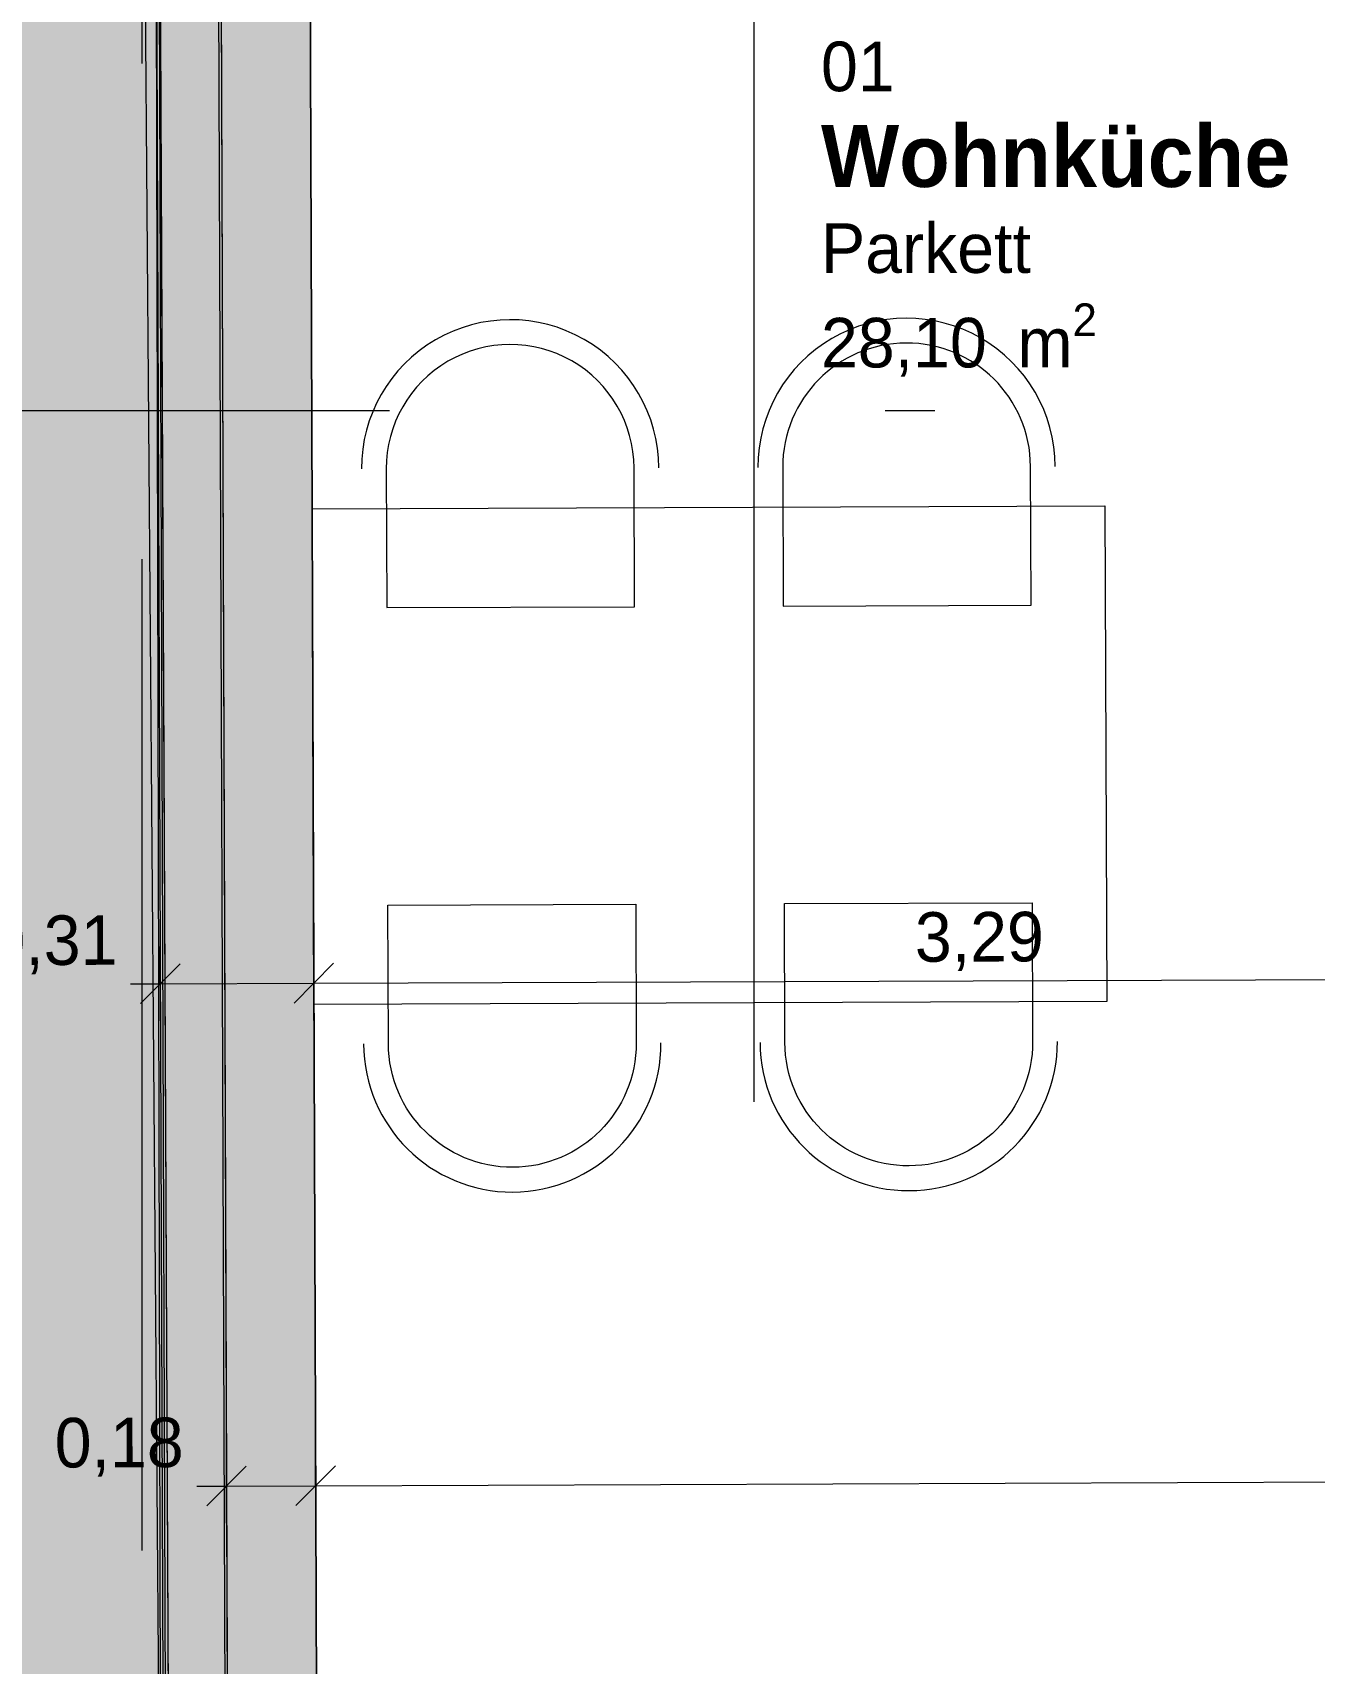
# Model space of a CAD drawing. Header units: metres. Extents: x -3.9 to 83, y -38 to 6.2.
# Drawn here: x -0.22 to 2.366, y -11.528 to -8.238 of the extents above; entities that cross this region are included whole.
import ezdxf

# ---------------------------------------------------------------- set-up
doc = ezdxf.new("R2010")
doc.units = ezdxf.units.M
doc.header["$MEASUREMENT"] = 0
doc.linetypes.add('Achse', pattern=[0.004, 0.002, -0.001, 0, -0.001])
doc.linetypes.add('Schnittlinie', pattern=[0.006, 0.003, -0.0015, 0, -0.0015])
for name, color, linetype in [('0._EG PP_2_000 Achsraster', 7, 'Continuous'), ('0._EG PP_2_110 Wand Aussen', 7, 'Continuous'), ('0._EG PP_2_210 Decke', 7, 'Continuous'), ('0._EG PP_2_220 Bodenaufbau', 7, 'Continuous'), ('0._EG PP_2_510 Möblierung', 7, 'Continuous'), ('0._EG PP_2_725 Nachbarbebauung', 7, 'Continuous'), ('0._EG PP_2_810 Raum', 7, 'Continuous'), ('0._EG PP_2_851 Marker Schnitt', 7, 'Continuous'), ('0._EG PP_2_950 Polierplan Bemaßung', 7, 'Continuous'), ('0._EG PP_2_Bauwerke_Gebäude - Haus Signatur.verm', 7, 'Continuous'), ('0._EG PP_2_Bauwerke_Gebäude - Haus.verm', 7, 'Continuous'), ('0._EG PP_2_Kataster Grenzen_Grundstücksgrenze.verm', 7, 'Continuous'), ('0._EG PP_2_Neubau_840 Baulinien', 7, 'Continuous')]:
    doc.layers.add(name, color=color, linetype=linetype)
doc.styles.add('ERSTELLTER_STIL_10', font='')
doc.styles.add('ERSTELLTER_STIL_2', font='')
doc.styles.get('ERSTELLTER_STIL_10').set_extended_font_data('Eurostile', bold=True)
doc.styles.get('ERSTELLTER_STIL_2').set_extended_font_data('Eurostile')
doc.linetypes.add('Grenze Grundstück', pattern='A,0,[1,415_260415_PP_VA_1_3 0 EG1.Shx,S=0.00031746,R=0,X=0,Y=0],-0.04,0', length=0.04)

msp = doc.modelspace()

# ---------------------------------------------------------------- hatches: boundary and pattern name
at = {"layer": '0._EG PP_2_110 Wand Aussen', "linetype": 'Continuous', "lineweight": 13, "true_color": 0xff6400}
msp.add_hatch(color=30, dxfattribs=at).paths.add_polyline_path([(0.0069, -0.53), (0.0602, -15.0639), (0.1797, -14.9168), (0.1269, -0.5295)])
at = {"layer": '0._EG PP_2_110 Wand Aussen', "linetype": 'Continuous', "lineweight": 0, "true_color": 0x373737}
msp.add_hatch(color=250, dxfattribs=at).paths.add_polyline_path([(0.1845, -14.87), (0.1319, -0.5295), (0.1269, -0.5295), (0.1795, -14.87)])
at = {"layer": '0._EG PP_2_110 Wand Aussen', "linetype": 'Continuous', "lineweight": 13, "true_color": 0x3f7f02}
msp.add_hatch(color=76, dxfattribs=at).paths.add_polyline_path([(0.3639, -14.69), (0.3119, -0.5289), (0.1319, -0.5295), (0.1839, -14.69)])
at = {"layer": '0._EG PP_2_725 Nachbarbebauung', "linetype": 'Continuous', "lineweight": 0, "true_color": 0x1f1f1f}
msp.add_hatch(color=250, dxfattribs=at).paths.add_polyline_path([(0.0099, -2.0785), (-3.9335, -2.0676), (-3.9335, -23.1322), (-0.1266, -23.2195), (0.059, -23.2207), (0.0528, -14.1947), (0.0564, -12.2031)])
at = {"layer": '0._EG PP_2_Bauwerke_Gebäude - Haus Signatur.verm', "linetype": 'Continuous', "lineweight": 13}
msp.add_hatch(color=254, dxfattribs=at).paths.add_polyline_path([(-3.466, -2.7985), (-0.3838, -2.8358), (-0.3616, -12.2333), (-0.3762, -24.4167), (0.0238, -24.4171), (0.0384, -12.233), (0.0153, -2.4407), (-3.4611, -2.3985)])

# ---------------------------------------------------------------- linework, layer by layer
at = {"layer": '0._EG PP_2_000 Achsraster', "color": 5, "linetype": 'Achse', "lineweight": 0, "ltscale": 1000}
for p, q in [((0, 3), (0, -36)), ((-1.5, -9), (21, -9))]:
    msp.add_line(p, q, dxfattribs=at)
at = {"layer": '0._EG PP_2_110 Wand Aussen', "color": 7, "linetype": 'Continuous', "lineweight": 13, "ltscale": 1000}
for p, q in [((0.0069, -0.53), (0.0602, -15.0639)), ((0.1269, -0.5295), (0.1795, -14.87))]:
    msp.add_line(p, q, dxfattribs=at)
at = {"layer": '0._EG PP_2_110 Wand Aussen', "color": 7, "linetype": 'Continuous', "lineweight": 18, "ltscale": 1000}
msp.add_line((0.1319, -0.5295), (0.1839, -14.69), dxfattribs=at)
at = {"layer": '0._EG PP_2_110 Wand Aussen', "color": 7, "linetype": 'Continuous', "lineweight": 13, "ltscale": 1000, "flags": 128}
msp.add_lwpolyline([(0.0019, -0.53), (0.0553, -15.07)], dxfattribs=at)
at = {"layer": '0._EG PP_2_110 Wand Aussen', "color": 7, "linetype": 'Continuous', "lineweight": 18, "ltscale": 1000, "flags": 128}
msp.add_lwpolyline([(0.3639, -14.69), (0.3244, -3.915)], dxfattribs=at)
at = {"layer": '0._EG PP_2_210 Decke', "color": 7, "linetype": 'Continuous', "lineweight": 13, "ltscale": 1000, "true_color": 0xf4f4f4, "flags": 128}
msp.add_lwpolyline([(0.1444, -3.915), (0.1845, -14.87), (15.32, -14.87), (15.32, -6.225), (10.905, -6.225), (10.905, -6.065), (8.925, -6.065), (8.925, -4.045), (8.745, -4.045), (8.745, -3.915), (5.625, -3.915), (0.8144, -3.915)], close=True, dxfattribs=at)
at = {"layer": '0._EG PP_2_220 Bodenaufbau', "color": 7, "linetype": 'Continuous', "lineweight": 13, "ltscale": 1000, "true_color": 0xf4f4f4, "flags": 128}
msp.add_lwpolyline([(0.3244, -3.915), (0.3639, -14.69), (13.56, -14.69), (13.56, -8.775), (6.835, -8.775), (6.835, -6.225), (6.415, -6.225), (6.415, -3.915)], close=True, dxfattribs=at)
at = {"layer": '0._EG PP_2_510 Möblierung', "color": 8, "linetype": 'Continuous', "lineweight": 13, "ltscale": 1000, "true_color": 0x7e7f7f, "flags": 128}
for points in [[(0.4945, -9.398), (0.9945, -9.3962), (0.9934, -9.1162, 1), (0.4934, -9.118)], [(1.2945, -9.3951), (1.7945, -9.3932), (1.7934, -9.1132, 1), (1.2934, -9.1151)], [(0.4967, -9.998), (0.9967, -9.9962), (0.9977, -10.2762, -1), (0.4977, -10.278)], [(1.2967, -9.9951), (1.7967, -9.9932), (1.7977, -10.2732, -1), (1.2977, -10.2751)]]:
    msp.add_lwpolyline(points, format="xyb", close=True, dxfattribs=at)
msp.add_lwpolyline([(1.9474, -10.1927), (0.3474, -10.1986), (0.3437, -9.1986), (1.9437, -9.1927)], close=True, dxfattribs=at)
at = {"layer": '0._EG PP_2_510 Möblierung', "color": 8, "linetype": 'Continuous', "lineweight": 13, "ltscale": 1000, "true_color": 0x7e7f7f}
for centre, start, end in [((0.7434, -9.1171), 0.2101, 180.2101), ((1.5434, -9.1142), 0.2101, 180.2101), ((0.7477, -10.2771), 180.2101, 0.2101), ((1.5477, -10.2742), 180.2101, 0.2101)]:
    msp.add_arc(centre, 0.3, start, end, dxfattribs=at)
at = {"layer": '0._EG PP_2_725 Nachbarbebauung', "color": 8, "linetype": 'Continuous', "lineweight": 13, "ltscale": 1000, "flags": 128}
msp.add_lwpolyline([(-3.9335, -23.1322), (-0.1266, -23.2195), (0.059, -23.2207), (0.0528, -14.1947), (0.0564, -12.2031), (0.0099, -2.0785), (-3.9335, -2.0676)], dxfattribs=at)
at = {"layer": '0._EG PP_2_851 Marker Schnitt', "color": 7, "linetype": 'Schnittlinie', "lineweight": 13, "ltscale": 1000}
msp.add_line((1.235, 4.805), (1.235, -18.6375), dxfattribs=at)
at = {"layer": '0._EG PP_2_950 Polierplan Bemaßung', "color": 6, "linetype": 'Continuous', "lineweight": 13, "ltscale": 1000, "true_color": 0xfb02fe}
for p, q in [((0.0375, -10.2317), (0.037, -10.0817)), ((0.3475, -10.2306), (0.347, -10.0806)), ((0.0771, -10.1166), (-0.0026, -10.1969)), ((0.3871, -10.1154), (0.3074, -10.1957)), ((-0.0228, -10.1569), (0.0372, -10.1567)), ((0.0372, -10.1567), (0.3472, -10.1556)), ((0.3472, -10.1556), (3.6358, -10.1435))]:
    msp.add_line(p, q, dxfattribs=at)
at = {"layer": '0._EG PP_2_950 Polierplan Bemaßung', "color": 76, "linetype": 'Continuous', "lineweight": 13, "ltscale": 1000, "true_color": 0x3f7f02}
for p, q in [((0.1712, -11.2452), (0.1707, -11.0952)), ((0.3512, -11.2445), (0.3507, -11.0945)), ((0.2108, -11.13), (0.1311, -11.2103)), ((0.3908, -11.1294), (0.3111, -11.2097)), ((0.351, -11.1695), (6.6851, -11.1463)), ((0.111, -11.1704), (0.171, -11.1702)), ((0.171, -11.1702), (0.351, -11.1695))]:
    msp.add_line(p, q, dxfattribs=at)
at = {"layer": '0._EG PP_2_Bauwerke_Gebäude - Haus.verm', "color": 9, "linetype": 'Continuous', "lineweight": 13, "ltscale": 1000}
for p in [(-0.0373, -2.4402), (0.0155, -2.4405)]:
    msp.add_line(p, (0.0386, -12.233), dxfattribs=at)
at = {"layer": '0._EG PP_2_Kataster Grenzen_Grundstücksgrenze.verm', "color": 96, "linetype": 'Continuous', "lineweight": 13, "ltscale": 1000, "true_color": 0x007e00}
msp.add_line((0.0559, -12.1031), (0.0099, -2.0785), dxfattribs=at)
at = {"layer": '0._EG PP_2_Neubau_840 Baulinien', "color": 76, "linetype": 'Grenze Grundstück', "lineweight": 13, "ltscale": 1000, "true_color": 0x3f7f02, "flags": 128}
msp.add_lwpolyline([(0, -0.0002), (18.985, -0.0012), (18.958, -11.4452), (18.9035, -19.5703), (18.8486, -31.3281), (0.0665, -34.0269), (0.0564, -12.2031)], close=True, dxfattribs=at)

# ---------------------------------------------------------------- texts
at = {"layer": '0._EG PP_2_810 Raum', "color": 7, "linetype": 'Continuous', "lineweight": 13, "attachment_point": 1}
for s, insert, char_height, style in [('\\A1;{\\pql;\\pt0;\\fEurostile|b0|i0|c0|p0;\\W1.000000;01}', (1.3706, -8.2561), 0.1, 'ERSTELLTER_STIL_2'), ('\\A1;{\\pql;\\pt0;\\fEurostile|b1|i0|c0|p0;\\W1.000000;Wohnküche}', (1.3706, -8.4243), 0.125, 'ERSTELLTER_STIL_10'), ('\\A1;{\\pql;\\pt0;\\fEurostile|b0|i0|c0|p0;\\W1.000000;Parkett}', (1.3706, -8.6227), 0.1, 'ERSTELLTER_STIL_2'), ('\\A1;{\\pql;\\pt0,0.05;\\fEurostile|b0|i0|c0|p0;\\W1.000000;28,10\\fEurostile|b0|i0|c0|p0;\\W1.000000;\\A1{\\H.66x;\\S^  ;}\\fEurostile|b0|i0|c0|p0;\\W1.000000; m\\fEurostile|b0|i0|c0|p0;\\W1.000000;\\A1{\\H.66x;\\S2^  ;}}', (1.3706, -8.7842), 0.1, 'ERSTELLTER_STIL_2')]:
    msp.add_mtext(s, dxfattribs=dict(at, insert=insert, char_height=char_height, style=style))
at = {"layer": '0._EG PP_2_950 Polierplan Bemaßung', "color": 6, "linetype": 'Continuous', "lineweight": 13, "true_color": 0xfb02fe, "char_height": 0.1, "width": 0.306373, "attachment_point": 7, "rotation": 0.2101, "style": 'ERSTELLTER_STIL_2'}
for s, insert in [('\\A1;{\\pql;\\fEurostile|b0|i0|c0|p0;\\W1.000000;0,31}', (-0.3092, -10.138)), ('\\A1;{\\pql;\\fEurostile|b0|i0|c0|p0;\\W1.000000;3,29}', (1.5603, -10.1311))]:
    msp.add_mtext(s, dxfattribs=dict(at, insert=insert))
at = {"layer": '0._EG PP_2_950 Polierplan Bemaßung', "color": 76, "linetype": 'Continuous', "lineweight": 13, "true_color": 0x3f7f02, "insert": (-0.1755, -11.1514), "char_height": 0.1, "width": 0.306373, "attachment_point": 7, "rotation": 0.2101, "style": 'ERSTELLTER_STIL_2'}
msp.add_mtext('\\A1;{\\pql;\\fEurostile|b0|i0|c0|p0;\\W1.000000;0,18}', dxfattribs=at)

doc.saveas('drawing.dxf')
